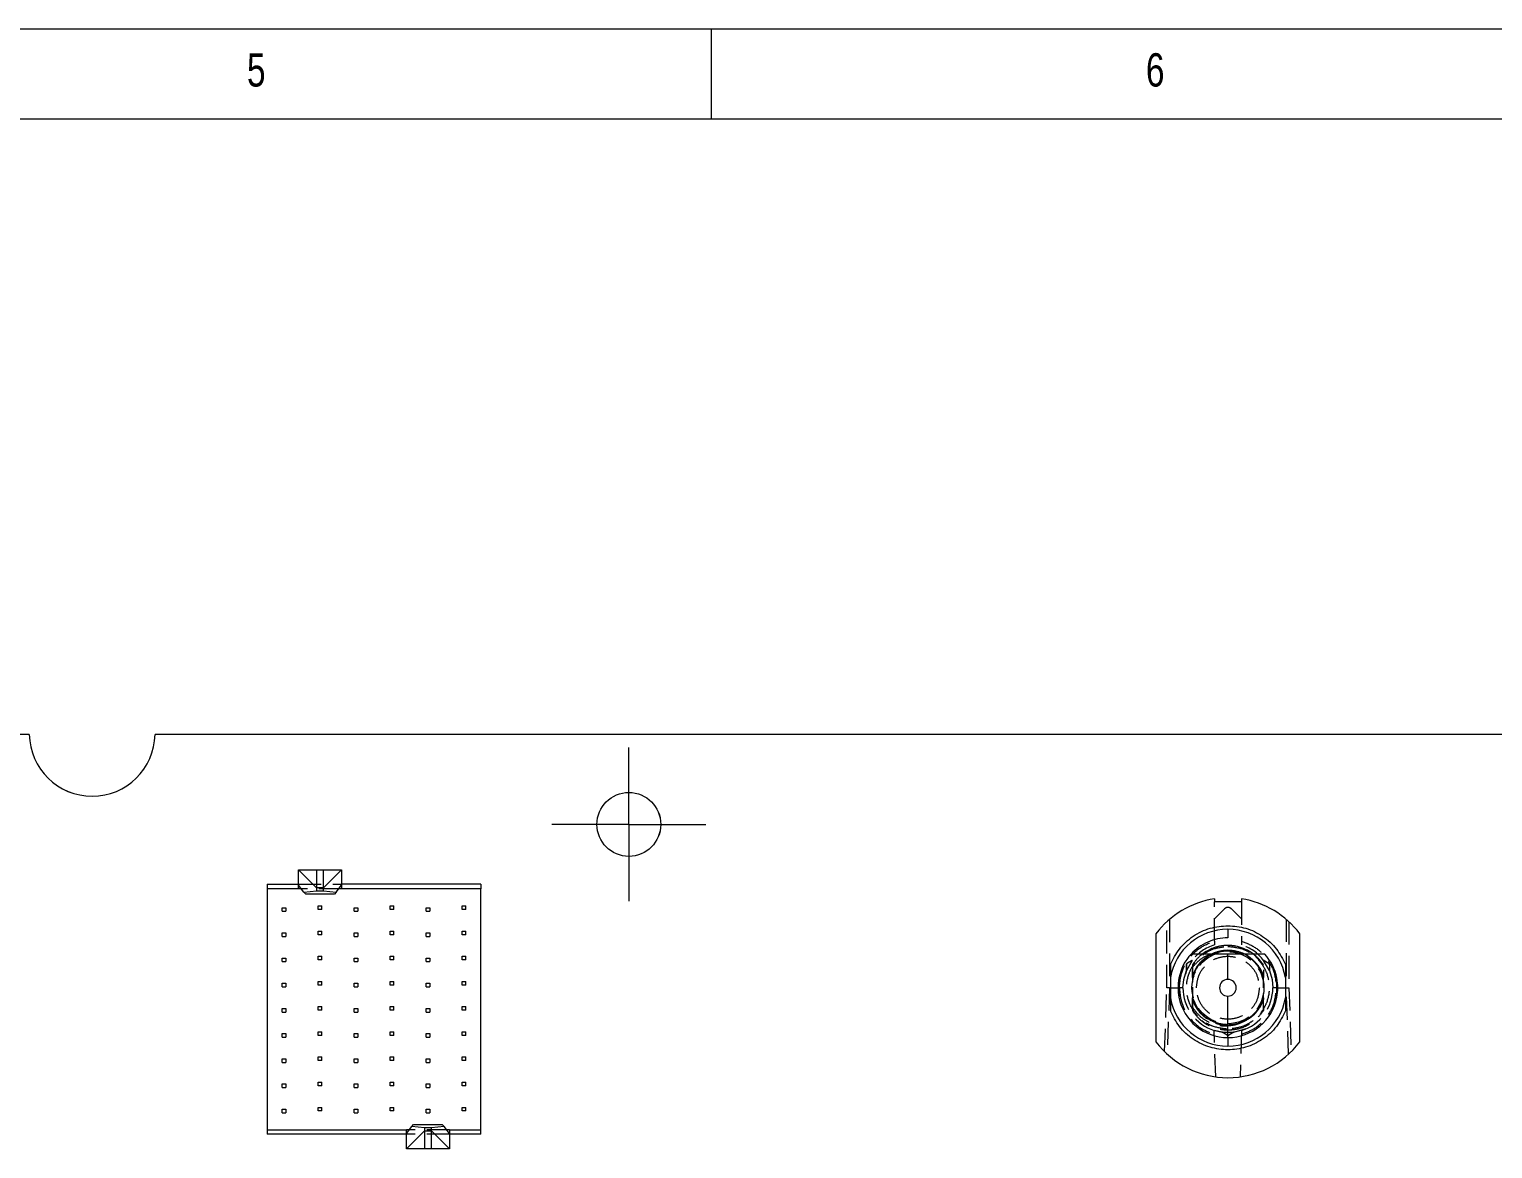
# Model space of a CAD drawing. Header units: millimetres. Extents: x -17 to 589, y 5 to 415.
# Drawn here: x 209.1 to 290.5, y 352.8 to 415 of the extents above; entities that cross this region are included whole.
import ezdxf

# ---------------------------------------------------------------- set-up
doc = ezdxf.new("R2010")
doc.units = ezdxf.units.MM
doc.linetypes.add('HIDDEN', pattern=[1.905, 1.27, -0.635])
doc.styles.add('SLDTEXTSTYLE0', font='TXT', dxfattribs={"width": 0.75})

# ---------------------------------------------------------------- blocks, each defined once
blk = doc.blocks.new('SW_CENTERMARKSYMBOL_8')
at = {"color": 0, "linetype": 'Continuous', "lineweight": 0}
for p, q in [((0, 2.5), (0, 4.275)), ((0, 0), (0, 2.5)), ((-2.5, 0), (-4.275, 0)), ((0, 0), (-2.5, 0)), ((0, 0), (0, -2.5)), ((0, 0), (2.5, 0)), ((2.5, 0), (4.275, 0)), ((0, -2.5), (0, -4.275))]:
    blk.add_line(p, q, dxfattribs=at)
blk = doc.blocks.new('d')
at = {"color": 5, "lineweight": 15}
blk.add_line((976.199, 330.332), (825.198, 330.332), dxfattribs=at)
blk.add_circle((851.549, 325.332), 1.775, dxfattribs=at)
blk.add_arc((821.699, 330.402), 3.5, 181.14599, 358.85401, dxfattribs=at)
at = {"color": 5, "lineweight": 0}
blk.add_blockref('SW_CENTERMARKSYMBOL_8', (851.549, 325.332), dxfattribs=at)

msp = doc.modelspace()

# ---------------------------------------------------------------- linework, layer by layer
at = {"color": 7, "linetype": 'Continuous', "lineweight": 0}
for p, q in [((589, 415), (5, 415)), ((247, 410), (247, 415)), ((584, 410), (10, 410))]:
    msp.add_line(p, q, dxfattribs=at)
at = {"color": 7, "linetype": 'Continuous', "lineweight": 15}
for p, q in [((209.0576, 375.7939), (96.0562, 375.7939)), ((367.0576, 375.7939), (216.0562, 375.7939)), ((224.0319, 367.4139), (224.0319, 368.2639)), ((224.0319, 368.2639), (225.0319, 367.2639)), ((224.0319, 368.2639), (225.0319, 368.2639)), ((225.0319, 368.2639), (225.4319, 368.2639)), ((225.0319, 368.2639), (225.0319, 367.2639)), ((225.4319, 367.2639), (225.4319, 368.2639)), ((225.4319, 367.2639), (226.4319, 368.2639)), ((225.4319, 368.2639), (226.4319, 368.2639)), ((226.4319, 368.2639), (226.4319, 367.4139)), ((222.2819, 367.4639), (224.0319, 367.4639)), ((222.2819, 367.4639), (222.2819, 367.2139)), ((222.2819, 367.2139), (222.2819, 353.8139)), ((224.0319, 367.2139), (222.2819, 367.2139)), ((224.3366, 367.0331), (224.0319, 367.4139)), ((224.0319, 367.2139), (224.0319, 367.4139)), ((225.0319, 367.2639), (225.0319, 367.0939)), ((225.4319, 367.2639), (225.0319, 367.2639)), ((225.4319, 367.0939), (225.4319, 367.2639)), ((226.1273, 367.0331), (226.4319, 367.4139)), ((234.1819, 367.4639), (226.4319, 367.4639)), ((226.4319, 367.4139), (226.4319, 367.2139)), ((234.1819, 367.2139), (226.4319, 367.2139)), ((234.1819, 367.4639), (234.1819, 367.2139)), ((234.1819, 353.8139), (234.1819, 367.2139)), ((224.3366, 367.0331), (225.0319, 367.0939)), ((224.4319, 366.9139), (224.3366, 367.0331)), ((226.0319, 366.9139), (224.4319, 366.9139)), ((225.0319, 367.0939), (225.4319, 367.0939)), ((225.4319, 367.0939), (226.1273, 367.0331)), ((226.1273, 367.0331), (226.0319, 366.9139)), ((274.9769, 366.6573), (274.9769, 366.4889)), ((276.4769, 366.4889), (274.9769, 366.4889)), ((276.4769, 366.6573), (276.4769, 366.4889)), ((271.7269, 364.7139), (271.7269, 358.7139)), ((275.7269, 364.9639), (275.7269, 364.4889)), ((279.7269, 358.7139), (279.7269, 364.7139)), ((275.7269, 362.1787), (275.7269, 363.5889)), ((275.7269, 358.9389), (275.7269, 361.2491)), ((275.7269, 358.9389), (275.7269, 358.4639)), ((230.3366, 353.9947), (230.4319, 354.1139)), ((230.4319, 354.1139), (232.0319, 354.1139)), ((232.0319, 354.1139), (232.1273, 353.9947)), ((222.2819, 353.8139), (230.0319, 353.8139)), ((222.2819, 353.8139), (222.2819, 353.5639)), ((230.0319, 353.5639), (222.2819, 353.5639)), ((230.0319, 353.6139), (230.3366, 353.9947)), ((230.0319, 353.6139), (230.0319, 353.8139)), ((231.0319, 353.7639), (230.0319, 352.7639)), ((230.0319, 352.7639), (230.0319, 353.6139)), ((231.0319, 353.9339), (230.3366, 353.9947)), ((231.0319, 353.9339), (231.0319, 353.7639)), ((231.4319, 353.9339), (231.0319, 353.9339)), ((231.0319, 353.7639), (231.4319, 353.7639)), ((231.0319, 353.7639), (231.0319, 352.7639)), ((232.1273, 353.9947), (231.4319, 353.9339)), ((231.4319, 353.7639), (231.4319, 353.9339)), ((232.4319, 352.7639), (231.4319, 353.7639)), ((231.4319, 352.7639), (231.4319, 353.7639)), ((232.4319, 353.6139), (232.1273, 353.9947)), ((232.4319, 353.8139), (234.1819, 353.8139)), ((232.4319, 353.8139), (232.4319, 353.6139)), ((232.4319, 353.6139), (232.4319, 352.7639)), ((234.1819, 353.5639), (232.4319, 353.5639)), ((234.1819, 353.5639), (234.1819, 353.8139)), ((231.0319, 352.7639), (230.0319, 352.7639)), ((231.4319, 352.7639), (231.0319, 352.7639)), ((232.4319, 352.7639), (231.4319, 352.7639))]:
    msp.add_line(p, q, dxfattribs=at)
at = {"color": 7, "linetype": 'HIDDEN', "lineweight": 0}
for p, q in [((224.0319, 367.4639), (226.4319, 367.4639)), ((226.4319, 367.2139), (224.0319, 367.2139)), ((274.9769, 364.3076), (274.9769, 366.4889)), ((276.4769, 366.4889), (276.4769, 364.3076)), ((223.1319, 366.1639), (223.3319, 366.1639)), ((223.1319, 365.9639), (223.1319, 366.1639)), ((223.1319, 365.9639), (223.3319, 365.9639)), ((223.3319, 366.1639), (223.3319, 365.9639)), ((225.1319, 366.0639), (225.1319, 366.2639)), ((225.1319, 366.2639), (225.3319, 366.2639)), ((225.3319, 366.0639), (225.1319, 366.0639)), ((225.3319, 366.0639), (225.3319, 366.2639)), ((227.1319, 366.1639), (227.3319, 366.1639)), ((227.1319, 365.9639), (227.1319, 366.1639)), ((227.1319, 365.9639), (227.3319, 365.9639)), ((227.3319, 366.1639), (227.3319, 365.9639)), ((229.1319, 366.0639), (229.1319, 366.2639)), ((229.1319, 366.2639), (229.3319, 366.2639)), ((229.3319, 366.0639), (229.1319, 366.0639)), ((229.3319, 366.0639), (229.3319, 366.2639)), ((231.1319, 365.9639), (231.1319, 366.1639)), ((231.1319, 366.1639), (231.3319, 366.1639)), ((231.1319, 365.9639), (231.3319, 365.9639)), ((231.3319, 366.1639), (231.3319, 365.9639)), ((233.1319, 366.0639), (233.1319, 366.2639)), ((233.1319, 366.2639), (233.3319, 366.2639)), ((233.3319, 366.0639), (233.1319, 366.0639)), ((233.3319, 366.0639), (233.3319, 366.2639)), ((272.4769, 365.5136), (272.4769, 362.3642)), ((274.9769, 365.5487), (275.5501, 366.122)), ((275.9037, 366.122), (276.4769, 365.5487)), ((278.9769, 362.3642), (278.9769, 365.5136)), ((223.1319, 364.7639), (223.3319, 364.7639)), ((223.1319, 364.5639), (223.1319, 364.7639)), ((223.3319, 364.7639), (223.3319, 364.5639)), ((225.1319, 364.8639), (225.3319, 364.8639)), ((225.1319, 364.6639), (225.1319, 364.8639)), ((225.3319, 364.6639), (225.3319, 364.8639)), ((227.1319, 364.5639), (227.1319, 364.7639)), ((227.1319, 364.7639), (227.3319, 364.7639)), ((227.3319, 364.7639), (227.3319, 364.5639)), ((229.1319, 364.6639), (229.1319, 364.8639)), ((229.1319, 364.8639), (229.3319, 364.8639)), ((229.3319, 364.6639), (229.3319, 364.8639)), ((231.1319, 364.5639), (231.1319, 364.7639)), ((231.1319, 364.7639), (231.3319, 364.7639)), ((231.3319, 364.7639), (231.3319, 364.5639)), ((233.1319, 364.6639), (233.1319, 364.8639)), ((233.1319, 364.8639), (233.3319, 364.8639)), ((233.3319, 364.6639), (233.3319, 364.8639)), ((272.3326, 361.7139), (272.3326, 365.3852)), ((279.1213, 365.3852), (279.1213, 361.7139)), ((223.1319, 364.5639), (223.3319, 364.5639)), ((225.3319, 364.6639), (225.1319, 364.6639)), ((227.1319, 364.5639), (227.3319, 364.5639)), ((229.3319, 364.6639), (229.1319, 364.6639)), ((231.1319, 364.5639), (231.3319, 364.5639)), ((233.3319, 364.6639), (233.1319, 364.6639)), ((223.1319, 363.3639), (223.3319, 363.3639)), ((223.1319, 363.1639), (223.1319, 363.3639)), ((223.1319, 363.1639), (223.3319, 363.1639)), ((223.3319, 363.3639), (223.3319, 363.1639)), ((225.1319, 363.4639), (225.3319, 363.4639)), ((225.1319, 363.2639), (225.1319, 363.4639)), ((225.3319, 363.2639), (225.1319, 363.2639)), ((225.3319, 363.2639), (225.3319, 363.4639)), ((227.1319, 363.3639), (227.3319, 363.3639)), ((227.1319, 363.1639), (227.1319, 363.3639)), ((227.1319, 363.1639), (227.3319, 363.1639)), ((227.3319, 363.3639), (227.3319, 363.1639)), ((229.1319, 363.2639), (229.1319, 363.4639)), ((229.1319, 363.4639), (229.3319, 363.4639)), ((229.3319, 363.2639), (229.1319, 363.2639)), ((229.3319, 363.2639), (229.3319, 363.4639)), ((231.1319, 363.1639), (231.1319, 363.3639)), ((231.1319, 363.3639), (231.3319, 363.3639)), ((231.1319, 363.1639), (231.3319, 363.1639)), ((231.3319, 363.3639), (231.3319, 363.1639)), ((233.1319, 363.2639), (233.1319, 363.4639)), ((233.1319, 363.4639), (233.3319, 363.4639)), ((233.3319, 363.2639), (233.1319, 363.2639)), ((233.3319, 363.2639), (233.3319, 363.4639)), ((273.7414, 363.233), (273.4186, 362.6738)), ((277.1246, 363.6031), (277.7019, 362.9874)), ((277.7019, 362.9874), (277.5131, 363.2127)), ((277.7124, 363.233), (277.9853, 363.0755)), ((278.0353, 362.6738), (277.7124, 363.233)), ((273.4186, 362.6738), (273.3605, 362.4716)), ((273.4186, 362.6738), (273.4186, 362.9889)), ((273.7519, 362.9874), (273.7519, 362.0291)), ((273.7519, 362.7148), (273.7519, 362.3648)), ((273.7519, 362.3648), (273.7519, 362.7148)), ((273.9138, 362.6796), (273.7519, 362.3648)), ((273.7519, 362.2799), (273.9015, 362.5972)), ((273.8995, 362.5928), (273.7519, 362.2799)), ((277.4079, 362.9365), (277.7019, 362.3648)), ((277.408, 362.9365), (277.7019, 362.3648)), ((277.5421, 362.6189), (277.7019, 362.2799)), ((277.7019, 362.2799), (277.5421, 362.6189)), ((277.7019, 362.3648), (277.578, 362.6059)), ((277.7019, 362.7148), (277.7019, 362.3648)), ((277.7019, 362.0291), (277.7019, 362.2799)), ((223.1319, 361.9639), (223.3319, 361.9639)), ((223.1319, 361.7639), (223.1319, 361.9639)), ((223.1319, 361.7639), (223.3319, 361.7639)), ((223.3319, 361.9639), (223.3319, 361.7639)), ((225.1319, 361.8639), (225.1319, 362.0639)), ((225.1319, 362.0639), (225.3319, 362.0639)), ((225.3319, 361.8639), (225.1319, 361.8639)), ((225.3319, 361.8639), (225.3319, 362.0639)), ((227.1319, 361.9639), (227.3319, 361.9639)), ((227.1319, 361.7639), (227.1319, 361.9639)), ((227.1319, 361.7639), (227.3319, 361.7639)), ((227.3319, 361.9639), (227.3319, 361.7639)), ((229.1319, 361.8639), (229.1319, 362.0639)), ((229.1319, 362.0639), (229.3319, 362.0639)), ((229.3319, 361.8639), (229.1319, 361.8639)), ((229.3319, 361.8639), (229.3319, 362.0639)), ((231.1319, 361.7639), (231.1319, 361.9639)), ((231.1319, 361.9639), (231.3319, 361.9639)), ((231.1319, 361.7639), (231.3319, 361.7639)), ((231.3319, 361.9639), (231.3319, 361.7639)), ((233.1319, 362.0639), (233.3319, 362.0639)), ((233.1319, 361.8639), (233.1319, 362.0639)), ((233.3319, 361.8639), (233.1319, 361.8639)), ((233.3319, 361.8639), (233.3319, 362.0639)), ((272.2084, 358.1614), (272.3325, 361.7139)), ((272.4769, 361.7139), (272.3326, 361.7139)), ((272.4769, 361.7139), (272.3482, 358.0282)), ((272.4769, 361.7139), (273.0269, 361.7139)), ((273.2269, 361.7139), (273.0269, 361.7139)), ((273.7519, 361.7474), (273.7519, 361.3987)), ((277.7019, 361.7955), (277.7019, 362.0291)), ((277.7019, 361.7139), (277.7019, 361.982)), ((278.4269, 361.7139), (278.2269, 361.7139)), ((278.4269, 361.7139), (278.9769, 361.7139)), ((279.1056, 358.0282), (278.9769, 361.7139)), ((278.9769, 361.7139), (279.1213, 361.7139)), ((279.1214, 361.7139), (279.2454, 358.1614)), ((225.1319, 360.4639), (225.1319, 360.6639)), ((225.1319, 360.6639), (225.3319, 360.6639)), ((225.3319, 360.4639), (225.3319, 360.6639)), ((229.1319, 360.4639), (229.1319, 360.6639)), ((229.1319, 360.6639), (229.3319, 360.6639)), ((229.3319, 360.4639), (229.3319, 360.6639)), ((233.1319, 360.4639), (233.1319, 360.6639)), ((233.1319, 360.6639), (233.3319, 360.6639)), ((233.3319, 360.4639), (233.3319, 360.6639)), ((273.7519, 361.3987), (273.7519, 360.6413)), ((273.7519, 361.063), (273.7519, 360.4404)), ((273.7519, 360.6413), (273.7519, 361.063)), ((273.7519, 361.063), (273.9594, 360.6595)), ((274.0144, 360.5914), (273.752, 361.1479)), ((273.752, 361.1479), (274.0144, 360.5914)), ((274.0144, 360.5914), (273.752, 361.1479)), ((273.752, 361.1479), (274.0144, 360.5914)), ((277.7019, 361.1479), (277.3407, 360.4424)), ((277.7019, 361.063), (277.4376, 360.549)), ((277.4376, 360.549), (277.7019, 361.063)), ((277.7019, 361.063), (277.4376, 360.549)), ((277.7019, 361.1479), (277.451, 360.6158)), ((277.451, 360.6158), (277.7019, 361.1479)), ((277.7019, 361.1479), (277.451, 360.6158)), ((277.451, 360.6158), (277.7019, 361.1479)), ((277.4721, 360.616), (277.7019, 361.063)), ((277.7019, 361.1479), (277.4804, 360.678)), ((277.4804, 360.6781), (277.7019, 361.1479)), ((277.7019, 361.1479), (277.7019, 361.3987)), ((277.7019, 360.4404), (277.7019, 361.063)), ((277.7019, 360.713), (277.7019, 360.4404)), ((278.4519, 361.1895), (278.4519, 361.1895)), ((223.1319, 360.5639), (223.3319, 360.5639)), ((223.1319, 360.3639), (223.1319, 360.5639)), ((223.1319, 360.3639), (223.3319, 360.3639)), ((223.3319, 360.5639), (223.3319, 360.3639)), ((225.3319, 360.4639), (225.1319, 360.4639)), ((227.1319, 360.5639), (227.3319, 360.5639)), ((227.1319, 360.3639), (227.1319, 360.5639)), ((227.1319, 360.3639), (227.3319, 360.3639)), ((227.3319, 360.5639), (227.3319, 360.3639)), ((229.3319, 360.4639), (229.1319, 360.4639)), ((231.1319, 360.3639), (231.1319, 360.5639)), ((231.1319, 360.5639), (231.3319, 360.5639)), ((231.1319, 360.3639), (231.3319, 360.3639)), ((231.3319, 360.5639), (231.3319, 360.3639)), ((233.3319, 360.4639), (233.1319, 360.4639)), ((273.7519, 360.4404), (273.9811, 360.1669)), ((274.2703, 359.8894), (274.5519, 359.6787)), ((277.5365, 360.2429), (277.7019, 360.4404)), ((277.5852, 360.301), (277.7019, 360.4404)), ((223.1319, 359.1639), (223.3319, 359.1639)), ((223.1319, 358.9639), (223.1319, 359.1639)), ((223.3319, 359.1639), (223.3319, 358.9639)), ((225.1319, 359.0639), (225.1319, 359.2639)), ((225.1319, 359.2639), (225.3319, 359.2639)), ((225.3319, 359.0639), (225.1319, 359.0639)), ((225.3319, 359.0639), (225.3319, 359.2639)), ((227.1319, 359.1639), (227.3319, 359.1639)), ((227.1319, 358.9639), (227.1319, 359.1639)), ((227.3319, 359.1639), (227.3319, 358.9639)), ((229.1319, 359.0639), (229.1319, 359.2639)), ((229.1319, 359.2639), (229.3319, 359.2639)), ((229.3319, 359.0639), (229.1319, 359.0639)), ((229.3319, 359.0639), (229.3319, 359.2639)), ((231.1319, 359.1639), (231.3319, 359.1639)), ((231.1319, 358.9639), (231.1319, 359.1639)), ((231.3319, 359.1639), (231.3319, 358.9639)), ((233.1319, 359.0639), (233.1319, 359.2639)), ((233.1319, 359.2639), (233.3319, 359.2639)), ((233.3319, 359.0639), (233.1319, 359.0639)), ((233.3319, 359.0639), (233.3319, 359.2639)), ((274.9261, 359.3539), (275.4041, 359.2348)), ((275.0519, 356.7597), (274.962, 359.3338)), ((275.4041, 359.2348), (274.962, 359.3338)), ((275.6769, 359.0773), (275.4041, 359.2348)), ((275.4041, 359.2348), (276.0498, 359.2348)), ((275.462, 359.3971), (275.7269, 359.3639)), ((275.7269, 359.3639), (276.0506, 359.4045)), ((275.7269, 359.3639), (276.0372, 359.4028)), ((276.0498, 359.2348), (275.7769, 359.0773)), ((276.0498, 359.2348), (276.7379, 359.455)), ((276.4918, 359.3338), (276.0498, 359.2348)), ((276.4918, 359.3338), (276.4019, 356.7597)), ((223.1319, 358.9639), (223.3319, 358.9639)), ((227.1319, 358.9639), (227.3319, 358.9639)), ((231.1319, 358.9639), (231.3319, 358.9639)), ((223.1319, 357.7639), (223.3319, 357.7639)), ((223.1319, 357.5639), (223.1319, 357.7639)), ((223.1319, 357.5639), (223.3319, 357.5639)), ((223.3319, 357.7639), (223.3319, 357.5639)), ((225.1319, 357.8639), (225.3319, 357.8639)), ((225.1319, 357.6639), (225.1319, 357.8639)), ((225.3319, 357.6639), (225.1319, 357.6639)), ((225.3319, 357.6639), (225.3319, 357.8639)), ((227.1319, 357.7639), (227.3319, 357.7639)), ((227.1319, 357.5639), (227.1319, 357.7639)), ((227.1319, 357.5639), (227.3319, 357.5639)), ((227.3319, 357.7639), (227.3319, 357.5639)), ((229.1319, 357.6639), (229.1319, 357.8639)), ((229.1319, 357.8639), (229.3319, 357.8639)), ((229.3319, 357.6639), (229.1319, 357.6639)), ((229.3319, 357.6639), (229.3319, 357.8639)), ((231.1319, 357.7639), (231.3319, 357.7639)), ((231.1319, 357.5639), (231.1319, 357.7639)), ((231.1319, 357.5639), (231.3319, 357.5639)), ((231.3319, 357.7639), (231.3319, 357.5639)), ((233.1319, 357.6639), (233.1319, 357.8639)), ((233.1319, 357.8639), (233.3319, 357.8639)), ((233.3319, 357.6639), (233.1319, 357.6639)), ((233.3319, 357.6639), (233.3319, 357.8639)), ((223.1319, 356.3639), (223.3319, 356.3639)), ((223.1319, 356.1639), (223.1319, 356.3639)), ((223.1319, 356.1639), (223.3319, 356.1639)), ((223.3319, 356.3639), (223.3319, 356.1639)), ((225.1319, 356.4639), (225.3319, 356.4639)), ((225.1319, 356.2639), (225.1319, 356.4639)), ((225.3319, 356.2639), (225.1319, 356.2639)), ((225.3319, 356.2639), (225.3319, 356.4639)), ((227.1319, 356.3639), (227.3319, 356.3639)), ((227.1319, 356.1639), (227.1319, 356.3639)), ((227.1319, 356.1639), (227.3319, 356.1639)), ((227.3319, 356.3639), (227.3319, 356.1639)), ((229.1319, 356.4639), (229.3319, 356.4639)), ((229.1319, 356.2639), (229.1319, 356.4639)), ((229.3319, 356.2639), (229.1319, 356.2639)), ((229.3319, 356.2639), (229.3319, 356.4639)), ((231.1319, 356.3639), (231.3319, 356.3639)), ((231.1319, 356.1639), (231.1319, 356.3639)), ((231.1319, 356.1639), (231.3319, 356.1639)), ((231.3319, 356.3639), (231.3319, 356.1639)), ((233.1319, 356.2639), (233.1319, 356.4639)), ((233.1319, 356.4639), (233.3319, 356.4639)), ((233.3319, 356.2639), (233.1319, 356.2639)), ((233.3319, 356.2639), (233.3319, 356.4639)), ((223.1319, 354.9639), (223.3319, 354.9639)), ((223.1319, 354.7639), (223.1319, 354.9639)), ((223.3319, 354.9639), (223.3319, 354.7639)), ((225.1319, 354.8639), (225.1319, 355.0639)), ((225.1319, 355.0639), (225.3319, 355.0639)), ((225.3319, 354.8639), (225.3319, 355.0639)), ((227.1319, 354.9639), (227.3319, 354.9639)), ((227.1319, 354.7639), (227.1319, 354.9639)), ((227.3319, 354.9639), (227.3319, 354.7639)), ((229.1319, 354.8639), (229.1319, 355.0639)), ((229.1319, 355.0639), (229.3319, 355.0639)), ((229.3319, 354.8639), (229.3319, 355.0639)), ((231.1319, 354.7639), (231.1319, 354.9639)), ((231.1319, 354.9639), (231.3319, 354.9639)), ((231.3319, 354.9639), (231.3319, 354.7639)), ((233.1319, 354.8639), (233.1319, 355.0639)), ((233.1319, 355.0639), (233.3319, 355.0639)), ((233.3319, 354.8639), (233.3319, 355.0639)), ((223.1319, 354.7639), (223.3319, 354.7639)), ((225.3319, 354.8639), (225.1319, 354.8639)), ((227.1319, 354.7639), (227.3319, 354.7639)), ((229.3319, 354.8639), (229.1319, 354.8639)), ((231.1319, 354.7639), (231.3319, 354.7639)), ((233.3319, 354.8639), (233.1319, 354.8639)), ((232.4319, 353.8139), (230.0319, 353.8139)), ((232.4319, 353.5639), (230.0319, 353.5639))]:
    msp.add_line(p, q, dxfattribs=at)
at = {"color": 7, "linetype": 'HIDDEN', "lineweight": 0, "flags": 128}
for points in [[(274.9508, 363.6431), (274.9794, 363.6469), (274.9884, 363.647), (274.9897, 363.6468), (274.9905, 363.6464), (274.9907, 363.6462), (274.9907, 363.6462), (274.9907, 363.6461), (274.9908, 363.6461), (274.9908, 363.6461), (274.9908, 363.6461), (274.9908, 363.6461), (274.9908, 363.6462), (274.9907, 363.6464), (274.9907, 363.6465), (274.9907, 363.6465), (274.9907, 363.6465), (274.9907, 363.6465), (274.9907, 363.6465), (274.9907, 363.6464), (274.9908, 363.6462), (274.9908, 363.646), (274.9909, 363.6459), (274.9909, 363.6459), (274.9909, 363.6458), (274.9909, 363.6458), (274.9909, 363.6458), (274.9909, 363.6458), (274.9909, 363.6455), (274.9908, 363.6451), (274.9905, 363.6444), (274.9875, 363.6418), (274.858, 363.5776), (274.695, 363.4904)], [(273.2269, 361.7139), (273.2707, 362.1795), (273.4186, 362.6738)], [(273.7519, 362.9874), (273.7519, 362.9874)], [(273.7519, 362.9874), (273.7519, 362.9874)], [(273.7519, 362.9874), (273.7519, 362.9874)], [(273.7519, 362.9874), (273.7519, 362.9874)], [(273.7519, 362.9874), (273.7519, 362.9874)], [(273.7519, 362.9874), (273.7519, 362.9874)], [(273.7519, 362.9874), (273.7519, 362.9874)], [(273.7519, 362.9874), (273.7519, 362.9874)], [(277.7019, 362.9874), (277.7019, 362.9874)], [(277.7019, 362.2799), (277.7019, 362.2799)], [(277.7019, 362.2799), (277.7019, 362.2799)], [(277.7019, 362.2799), (277.7019, 362.2799)], [(277.7019, 362.2799), (277.7019, 362.2799)], [(277.7019, 362.2799), (277.7019, 362.2799)], [(278.0353, 362.6738), (278.1832, 362.1795), (278.2269, 361.7054)], [(273.7519, 362.0291), (273.7519, 362.0291)], [(273.7519, 361.3987), (273.7519, 361.3987)], [(273.9477, 360.6867), (273.9477, 360.6867)], [(277.7019, 361.1479), (277.7019, 361.1479)], [(277.7019, 361.1479), (277.7019, 361.1479)], [(277.7019, 361.1479), (277.7019, 361.1479)], [(277.7019, 361.1479), (277.7019, 361.1479)], [(277.7019, 361.1479), (277.7019, 361.1479)], [(277.7019, 361.1479), (277.7019, 361.1479)], [(277.7019, 361.1479), (277.7019, 361.1479)], [(277.7019, 361.1479), (277.7019, 361.1479)], [(273.7519, 360.4404), (273.7519, 360.4404)], [(273.7519, 360.4404), (273.7519, 360.4404)], [(273.7519, 360.4404), (273.7519, 360.4404)], [(273.7519, 360.4404), (273.7519, 360.4404)], [(273.7519, 360.4404), (273.7519, 360.4404)], [(273.7519, 360.4404), (273.7519, 360.4404)], [(273.7519, 360.4404), (273.7519, 360.4404)], [(274.6997, 359.9347), (274.6997, 359.9347)], [(277.7019, 360.4404), (277.7019, 360.4404)]]:
    msp.add_lwpolyline(points, dxfattribs=at)
at = {"color": 7, "linetype": 'Continuous', "lineweight": 15}
msp.add_circle((242.4069, 370.7939), 1.775, dxfattribs=at)
at = {"color": 7, "linetype": 'HIDDEN', "lineweight": 0}
msp.add_circle((275.7269, 361.7139), 2, dxfattribs=at)
at = {"color": 7, "linetype": 'Continuous', "lineweight": 15}
for centre, radius, start, end in [((212.5569, 375.8639), 3.5, 181.145992, 358.854008), ((275.7269, 361.7139), 5, 98.626927, 143.130102), ((275.7269, 361.7139), 5, 36.869898, 81.373073), ((275.7269, 361.7139), 3.25, 90, 169.936726), ((275.7269, 361.7139), 3.25, 10.063274, 90), ((275.7269, 361.7139), 2.775, 137.49336, 169.107053), ((275.7269, 361.7139), 2.775, 10.893239, 42.506629), ((275.7269, 361.7139), 2.775, 169.106678, 190.893764), ((275.7269, 361.7139), 2.775, 349.10676, 10.892947), ((275.7269, 361.7139), 0.4648, 90, 270), ((275.7269, 361.7139), 0.4648, 270, 90), ((275.7269, 361.7139), 3.25, 190.063274, 270), ((275.7269, 361.7139), 2.775, 190.892947, 270), ((275.7269, 361.7139), 2.775, 270, 349.107053), ((275.7269, 361.7139), 3.25, 270, 349.936726), ((275.7269, 361.7139), 5, 216.869898, 323.130102)]:
    msp.add_arc(centre, radius, start, end, dxfattribs=at)
at = {"color": 7, "linetype": 'HIDDEN', "lineweight": 0}
for radius, start, end in [(2.5, 107.457603, 142.57976), (2.35, 53.505811, 147.185082), (2.5, 37.42024, 72.542397), (2.5, 180, 252.184311), (2.5, 287.815689, 0)]:
    msp.add_arc((275.7269, 361.7139), radius, start, end, dxfattribs=at)
for points in [[(275.5501, 366.122), (275.576, 366.1425), (275.6276, 366.1835), (275.7269, 366.201), (275.8262, 366.1835), (275.8779, 366.1425), (275.9037, 366.122)], [(277.7019, 362.9874), (277.5841, 363.144), (277.3485, 363.4572), (276.8618, 363.7979), (276.3136, 364.0151), (275.7269, 364.0883), (275.1402, 364.0151), (274.592, 363.7979), (274.1054, 363.4572), (273.8697, 363.144), (273.7519, 362.9874)], [(273.9769, 361.7139), (274.0032, 361.9429), (274.0558, 362.401), (274.4605, 362.9835), (275.039, 363.3728), (275.7269, 363.5095), (276.4149, 363.3728), (276.9933, 362.9835), (277.398, 362.401), (277.4506, 361.9429), (277.4769, 361.7139)], [(277.7019, 362.2799), (277.6537, 362.4191), (277.5573, 362.6975), (277.3783, 362.9316), (277.2888, 363.0486)], [(277.4769, 361.7139), (277.4506, 361.4849), (277.398, 361.0268), (276.9933, 360.4442), (276.4149, 360.055), (275.7269, 359.9183), (275.039, 360.055), (274.4605, 360.4442), (274.0558, 361.0268), (274.0032, 361.4849), (273.9769, 361.7139)], [(273.7519, 360.4404), (273.8697, 360.2836), (274.1054, 359.9702), (274.592, 359.6317), (275.1402, 359.4061), (275.5314, 359.378), (275.7269, 359.3639)], [(273.7519, 360.4404), (273.8697, 360.2836), (274.1054, 359.9702), (274.592, 359.6317), (275.1402, 359.4061), (275.5314, 359.378), (275.7269, 359.3639)], [(275.7269, 359.3639), (275.9225, 359.378), (276.3136, 359.4061), (276.8618, 359.6317), (277.3485, 359.9702), (277.5841, 360.2836), (277.7019, 360.4404)], [(275.7269, 359.3639), (275.9225, 359.378), (276.3136, 359.4061), (276.8618, 359.6317), (277.3485, 359.9702), (277.5841, 360.2836), (277.7019, 360.4404)], [(275.7769, 359.0773), (275.769, 359.0735), (275.7532, 359.0659), (275.7269, 359.0629), (275.7006, 359.0659), (275.6848, 359.0735), (275.6769, 359.0773)]]:
    msp.add_open_spline(points, degree=3, dxfattribs=at)
at = {"color": 7, "linetype": 'Continuous', "lineweight": 15}
for points, knots in [([(272.5269, 363.0033), (272.6781, 363.303), (272.9874, 363.9162), (273.7724, 364.6142), (274.714, 365.0797), (275.3984, 365.1363), (275.733, 365.1639)], [0, 0, 0, 0, 0.2443904, 0.5, 0.7556096, 1, 1, 1, 1]), ([(275.733, 365.1639), (276.0665, 365.1353), (276.7487, 365.0767), (277.6864, 364.6105), (278.468, 363.9136), (278.7762, 363.3022), (278.9269, 363.0033)], [0, 0, 0, 0, 0.2444238, 0.5, 0.7555762, 1, 1, 1, 1]), ([(275.7269, 364.4889), (275.5352, 364.4775), (275.1516, 364.4546), (274.6025, 364.2698), (274.0952, 363.9899), (273.8192, 363.7226), (273.6812, 363.5889)], [0, 0, 0, 0, 0.2500002, 0.5000003, 0.7500002, 1, 1, 1, 1]), ([(275.7269, 363.5889), (275.532, 363.5889), (275.0276, 363.5889), (274.3458, 363.5889), (273.8968, 363.5889), (273.6812, 363.5889)], [0, 0, 0, 0, 0.2465257, 0.6381396, 1, 1, 1, 1]), ([(277.7727, 363.5889), (277.3351, 363.5889), (276.7321, 363.5889), (275.9433, 363.5889), (275.7269, 363.5889)], [0, 0, 0, 0, 0.7257574, 1, 1, 1, 1]), ([(272.5269, 363.0033), (272.5269, 362.8688), (272.5269, 362.695), (272.5269, 362.5007), (272.5269, 362.4201), (272.5269, 362.3661), (272.5269, 362.3265), (272.5269, 362.3003), (272.5269, 362.2863), (272.5269, 362.2822), (272.5269, 362.2819), (272.5269, 362.2818)], [0, 0, 0, 0, 0.5219302, 0.6747067, 0.7796367, 0.8517307, 0.9016652, 0.9545658, 0.9758811, 0.9930943, 1, 1, 1, 1]), ([(272.5269, 362.2818), (272.5269, 362.1058), (272.5269, 361.7534), (272.5269, 361.3603), (272.5269, 361.1679), (272.5269, 361.146)], [0, 0, 0, 0, 0.46910025, 0.93961319, 1, 1, 1, 1]), ([(273.0019, 362.2383), (273.0019, 361.9482), (273.0019, 361.5951), (273.0019, 361.2509), (273.0019, 361.1895)], [0, 0, 0, 0, 0.821497, 1, 1, 1, 1]), ([(278.4519, 361.1895), (278.4519, 361.4796), (278.4519, 361.8327), (278.4519, 362.1769), (278.4519, 362.2383)], [0, 0, 0, 0, 0.8214863, 1, 1, 1, 1]), ([(278.9269, 363.0033), (278.9269, 362.8688), (278.9269, 362.695), (278.9269, 362.5007), (278.9269, 362.4201), (278.9269, 362.3661), (278.9269, 362.3265), (278.9269, 362.3003), (278.9269, 362.2863), (278.9269, 362.2822), (278.9269, 362.2819), (278.9269, 362.2818)], [0, 0, 0, 0, 0.5219302, 0.6747067, 0.7796367, 0.8517307, 0.9016652, 0.9545658, 0.9758811, 0.9930943, 1, 1, 1, 1]), ([(278.9269, 362.2818), (278.9269, 362.1058), (278.9269, 361.7534), (278.9269, 361.3603), (278.9269, 361.1679), (278.9269, 361.146)], [0, 0, 0, 0, 0.4691002, 0.9396132, 1, 1, 1, 1]), ([(272.5269, 361.146), (272.5269, 361.1455), (272.5269, 361.1443), (272.5269, 361.1326), (272.5269, 361.0891), (272.5269, 360.8926), (272.5269, 360.6587), (272.5269, 360.4625), (272.5269, 360.4245)], [0, 0, 0, 0, 0.0169294, 0.0393005, 0.081695, 0.2361978, 0.8521567, 1, 1, 1, 1]), ([(278.9269, 361.146), (278.9269, 361.1455), (278.9269, 361.1443), (278.9269, 361.1326), (278.9269, 361.0891), (278.9269, 360.8926), (278.9269, 360.6587), (278.9269, 360.4625), (278.9269, 360.4245)], [0, 0, 0, 0, 0.01692941, 0.03930051, 0.08169503, 0.23619785, 0.85215674, 1, 1, 1, 1]), ([(278.9269, 360.4245), (278.776, 360.1255), (278.4672, 359.5138), (277.6839, 358.8117), (276.7443, 358.3633), (275.7269, 358.2153), (274.7096, 358.3633), (273.7699, 358.8117), (272.9866, 359.5138), (272.6779, 360.1255), (272.5269, 360.4245)], [0, 0, 0, 0, 0.1222036, 0.25, 0.3777964, 0.5, 0.6222036, 0.75, 0.8777964, 1, 1, 1, 1])]:
    msp.add_open_spline(points, degree=3, knots=knots, dxfattribs=at)
at = {"color": 7, "linetype": 'HIDDEN', "lineweight": 0}
for points, knots in [([(273.0269, 361.7139), (273.0527, 361.9965), (273.1057, 362.577), (273.5334, 363.363), (274.1697, 363.9922), (274.7126, 364.2044), (274.9769, 364.3076)], [0, 0, 0, 0, 0.2433924, 0.5, 0.7566076, 1, 1, 1, 1]), ([(275.7269, 359.4139), (275.4377, 359.4448), (274.9912, 359.4925), (274.4551, 359.7788), (274.0897, 360.076), (273.7904, 360.442), (273.5131, 360.978), (273.3711, 361.7139), (273.5131, 362.4496), (273.7903, 362.9857), (274.0894, 363.3516), (274.4549, 363.6489), (274.9911, 363.9353), (275.4377, 363.983), (275.7269, 364.0139)], [0, 0, 0, 0, 0.1197215, 0.1848235, 0.25, 0.315102, 0.3802785, 0.5, 0.6197215, 0.6848235, 0.75, 0.815102, 0.8802785, 1, 1, 1, 1]), ([(274.9769, 364.3076), (274.9769, 364.2798), (274.9769, 364.2246), (274.9769, 364.1564), (274.9769, 364.1074), (274.9769, 364.1016), (274.9769, 364.0987)], [0, 0, 0, 0, 0.2586201, 0.5136175, 0.7560903, 1, 1, 1, 1]), ([(275.7269, 364.0139), (276.0161, 363.983), (276.4626, 363.9353), (276.9988, 363.649), (277.3642, 363.3518), (277.6634, 362.9858), (277.9407, 362.4498), (278.0827, 361.7139), (277.9407, 360.9782), (277.6635, 360.4421), (277.3645, 360.0762), (276.9989, 359.7789), (276.4628, 359.4925), (276.0161, 359.4448), (275.7269, 359.4139)], [0, 0, 0, 0, 0.1197215, 0.1848235, 0.25, 0.315102, 0.3802785, 0.5, 0.6197215, 0.6848235, 0.75, 0.815102, 0.8802785, 1, 1, 1, 1]), ([(276.4769, 364.3076), (276.7412, 364.2044), (277.2842, 363.9922), (277.9204, 363.363), (278.3482, 362.577), (278.4011, 361.9965), (278.4269, 361.7139)], [0, 0, 0, 0, 0.24339238, 0.5, 0.75660762, 1, 1, 1, 1]), ([(276.4769, 364.3076), (276.4769, 364.2799), (276.4769, 364.2248), (276.4769, 364.1566), (276.4769, 364.1074), (276.4769, 364.1016), (276.4769, 364.0987)], [0, 0, 0, 0, 0.2581054, 0.5125954, 0.7555938, 1, 1, 1, 1]), ([(273.4186, 362.9889), (273.4192, 362.9976), (273.4205, 363.015), (273.4311, 363.0394), (273.4469, 363.0608), (273.4613, 363.0706), (273.4686, 363.0755)], [0, 0, 0, 0, 0.2508005, 0.5000001, 0.7491996, 1, 1, 1, 1]), ([(273.4686, 363.0755), (273.4621, 363.0714), (273.4532, 363.0658), (273.441, 363.0524), (273.4357, 363.045), (273.4322, 363.0394), (273.429, 363.0336), (273.4251, 363.0251), (273.4193, 363.0073), (273.4189, 362.9967), (273.4186, 362.9889)], [0, 0, 0, 0, 0.3001484, 0.4066758, 0.452606, 0.4958734, 0.5400992, 0.5867242, 0.6945387, 1, 1, 1, 1]), ([(273.7414, 363.233), (273.7404, 363.2325), (273.7383, 363.2312), (273.7169, 363.2189), (273.6647, 363.1887), (273.5776, 363.1385), (273.5068, 363.0976), (273.4686, 363.0755)], [0, 0, 0, 0, 0.074114, 0.1549226, 0.3599105, 0.65372, 1, 1, 1, 1]), ([(276.9651, 363.3795), (276.9586, 363.386), (276.7998, 363.5458), (276.3682, 363.714), (275.7297, 363.8305), (275.0745, 363.7243), (274.4906, 363.426), (274.012, 362.9645), (273.8386, 362.5647), (273.7519, 362.3648)], [0, 0, 0, 0, 0.0069753, 0.1724794, 0.3379835, 0.5034876, 0.6689918, 0.8344959, 1, 1, 1, 1]), ([(273.7519, 362.3648), (273.8386, 362.5647), (274.012, 362.9646), (274.4905, 363.4259), (275.0749, 363.7248), (275.7283, 363.8288), (276.3735, 363.7204), (276.8864, 363.487), (277.1105, 363.2424), (277.1878, 363.158)], [0, 0, 0, 0, 0.1532182, 0.3064365, 0.4596547, 0.6128729, 0.7660911, 0.9193093, 1, 1, 1, 1]), ([(277.2569, 363.0893), (277.1582, 363.1986), (276.9138, 363.4694), (276.3744, 363.7216), (275.728, 363.8285), (275.075, 363.7249), (274.4905, 363.4259), (274.0121, 362.9646), (273.8386, 362.5647), (273.7519, 362.3648)], [0, 0, 0, 0, 0.1013776, 0.2511479, 0.4009184, 0.550689, 0.7004591, 0.8502298, 1, 1, 1, 1]), ([(273.7519, 362.3648), (273.8387, 362.5647), (274.0121, 362.9646), (274.4905, 363.4258), (275.075, 363.7248), (275.728, 363.8284), (276.3745, 363.7217), (276.9178, 363.4668), (277.1651, 363.1923), (277.2668, 363.0794)], [0, 0, 0, 0, 0.1492875, 0.2985749, 0.4478623, 0.5971496, 0.746437, 0.8957243, 1, 1, 1, 1]), ([(273.7519, 362.3648), (273.8387, 362.5647), (274.0121, 362.9646), (274.4905, 363.4258), (275.075, 363.7248), (275.728, 363.8285), (276.3744, 363.7216), (276.9146, 363.4688), (277.1596, 363.1972), (277.2589, 363.0872)], [0, 0, 0, 0, 0.1496693, 0.2993386, 0.4490079, 0.5986771, 0.7483464, 0.8980157, 1, 1, 1, 1]), ([(277.7019, 362.3648), (277.6152, 362.5647), (277.4418, 362.9646), (276.9634, 363.4258), (276.3786, 363.7251), (275.7269, 363.8275), (275.0753, 363.7251), (274.4904, 363.4258), (274.0121, 362.9646), (273.8387, 362.5647), (273.7519, 362.3648)], [0, 0, 0, 0, 0.1249999, 0.2499999, 0.3749998, 0.4999998, 0.6249998, 0.7499998, 0.8749999, 1, 1, 1, 1]), ([(273.7519, 362.2799), (273.8328, 362.4867), (273.9947, 362.9004), (274.4712, 363.3826), (275.0629, 363.6965), (275.7269, 363.8043), (276.3909, 363.6966), (276.9827, 363.3826), (277.4592, 362.9004), (277.621, 362.4867), (277.7019, 362.2799)], [0, 0, 0, 0, 0.12499992, 0.24999994, 0.37500003, 0.50000005, 0.62499996, 0.75000004, 0.87500012, 1, 1, 1, 1]), ([(277.7019, 362.2799), (277.621, 362.4867), (277.4592, 362.9004), (276.9827, 363.3826), (276.3909, 363.6966), (275.7269, 363.8043), (275.0629, 363.6965), (274.4712, 363.3826), (273.9947, 362.9004), (273.8328, 362.4867), (273.7519, 362.2799)], [0, 0, 0, 0, 0.1249999, 0.25, 0.375, 0.4999999, 0.625, 0.7500001, 0.8750001, 1, 1, 1, 1]), ([(273.7519, 362.8529), (273.9046, 363.0197), (274.2102, 363.3535), (274.6625, 363.5676), (274.9152, 363.6338), (274.9508, 363.6431)], [0, 0, 0, 0, 0.461832, 0.924144, 1, 1, 1, 1]), ([(273.752, 362.2799), (273.8329, 362.4867), (273.9947, 362.9004), (274.4712, 363.3826), (275.0629, 363.6965), (275.7269, 363.8043), (276.3909, 363.6965), (276.9827, 363.3826), (277.4591, 362.9004), (277.621, 362.4867), (277.7019, 362.2799)], [0, 0, 0, 0, 0.125, 0.2499999, 0.3749997, 0.4999996, 0.6249996, 0.7499996, 0.8749997, 1, 1, 1, 1]), ([(277.7019, 362.2799), (277.621, 362.4867), (277.4591, 362.9004), (276.9827, 363.3826), (276.3909, 363.6965), (275.7269, 363.8043), (275.0629, 363.6965), (274.4712, 363.3826), (273.9947, 362.9004), (273.8329, 362.4867), (273.752, 362.2799)], [0, 0, 0, 0, 0.12500026, 0.25000038, 0.37500041, 0.50000035, 0.62500025, 0.75000014, 0.87500005, 1, 1, 1, 1]), ([(273.752, 362.2799), (273.8329, 362.4867), (273.9947, 362.9004), (274.4712, 363.3826), (275.0629, 363.6965), (275.7269, 363.8043), (276.3909, 363.6965), (276.9827, 363.3826), (277.4591, 362.9004), (277.621, 362.4867), (277.7019, 362.2799)], [0, 0, 0, 0, 0.1250001, 0.2500001, 0.375, 0.5, 0.6249999, 0.7499998, 0.8749999, 1, 1, 1, 1]), ([(277.7019, 362.2799), (277.621, 362.4867), (277.4591, 362.9004), (276.9827, 363.3826), (276.3909, 363.6965), (275.7269, 363.8043), (275.0629, 363.6965), (274.4712, 363.3826), (273.9947, 362.9004), (273.8329, 362.4867), (273.752, 362.2799)], [0, 0, 0, 0, 0.1250001, 0.2500002, 0.3750001, 0.5, 0.625, 0.7499999, 0.8749999, 1, 1, 1, 1]), ([(277.2888, 363.0486), (277.2023, 363.1407), (277.1006, 363.2489), (276.987, 363.353), (276.9674, 363.3749), (276.9636, 363.3818), (276.9632, 363.3841), (276.9634, 363.3851), (276.9636, 363.3855), (276.9637, 363.3856)], [0, 0, 0, 0, 0.80535932, 0.94596672, 0.98269229, 0.9932326, 0.99691866, 0.99850221, 1, 1, 1, 1]), ([(276.9637, 363.3856), (277.1263, 363.2441), (277.4515, 362.9611), (277.6185, 362.5636), (277.7019, 362.3648)], [0, 0, 0, 0, 0.50000038, 1, 1, 1, 1]), ([(277.1878, 363.158), (277.2645, 363.0888), (277.5031, 362.8737), (277.6216, 362.5706), (277.7019, 362.3648)], [0, 0, 0, 0, 0.321279, 1, 1, 1, 1]), ([(277.7019, 362.2799), (277.6537, 362.4191), (277.5573, 362.6975), (277.3783, 362.9316), (277.2888, 363.0486)], [0, 0, 0, 0, 0.5000007, 1, 1, 1, 1]), ([(277.9853, 363.0755), (277.9142, 363.1165), (277.8204, 363.1707), (277.7369, 363.2189), (277.7155, 363.2313), (277.7134, 363.2325), (277.7124, 363.233)], [0, 0, 0, 0, 0.63872116, 0.84375218, 0.92500378, 1, 1, 1, 1]), ([(277.9853, 363.0755), (277.9925, 363.0706), (278.0069, 363.0608), (278.0228, 363.0394), (278.0333, 363.015), (278.0346, 362.9976), (278.0353, 362.9889)], [0, 0, 0, 0, 0.2508005, 0.5000001, 0.7491996, 1, 1, 1, 1]), ([(278.0353, 362.9889), (278.035, 362.9966), (278.0346, 363.007), (278.029, 363.0243), (278.0253, 363.0326), (278.0223, 363.0384), (278.0188, 363.0441), (278.0134, 363.0517), (278.0009, 363.0657), (277.9919, 363.0713), (277.9853, 363.0755)], [0, 0, 0, 0, 0.3001484, 0.4066758, 0.452606, 0.4958734, 0.5400992, 0.5867242, 0.6945387, 1, 1, 1, 1]), ([(273.4186, 362.9889), (273.4186, 362.9069), (273.4186, 362.7985), (273.4186, 362.702), (273.4186, 362.6774), (273.4186, 362.675), (273.4186, 362.6738)], [0, 0, 0, 0, 0.6386768, 0.8437391, 0.9249986, 1, 1, 1, 1]), ([(273.7519, 362.2799), (273.7519, 362.2803), (273.7519, 362.281), (273.7519, 362.2879), (273.7519, 362.3145), (273.7519, 362.343), (273.7519, 362.3648)], [0, 0, 0, 0, 0.0689112, 0.1454773, 0.3449614, 1, 1, 1, 1]), ([(273.7519, 362.3648), (273.7519, 362.3432), (273.7519, 362.3151), (273.7519, 362.2879), (273.7519, 362.281), (273.7519, 362.2802), (273.7519, 362.2799)], [0, 0, 0, 0, 0.65932641, 0.85527652, 0.93050986, 1, 1, 1, 1]), ([(273.7519, 362.2799), (273.7519, 362.2802), (273.7519, 362.281), (273.7519, 362.2878), (273.7519, 362.3145), (273.7519, 362.343), (273.7519, 362.3648)], [0, 0, 0, 0, 0.0688397, 0.1453138, 0.3446789, 1, 1, 1, 1]), ([(273.7519, 362.3648), (273.7519, 362.3431), (273.7519, 362.3151), (273.7519, 362.2878), (273.7519, 362.281), (273.7519, 362.2802), (273.7519, 362.2799)], [0, 0, 0, 0, 0.659561, 0.8553789, 0.9305367, 1, 1, 1, 1]), ([(277.7019, 362.2799), (277.7019, 362.2803), (277.7019, 362.281), (277.7019, 362.2879), (277.7019, 362.3145), (277.7019, 362.343), (277.7019, 362.3648)], [0, 0, 0, 0, 0.0688976, 0.145453, 0.3449293, 1, 1, 1, 1]), ([(277.7019, 362.3648), (277.7019, 362.3432), (277.7019, 362.3151), (277.7019, 362.2879), (277.7019, 362.281), (277.7019, 362.2802), (277.7019, 362.2799)], [0, 0, 0, 0, 0.6594708, 0.8553283, 0.9305157, 1, 1, 1, 1]), ([(278.0353, 362.9889), (278.0353, 362.9069), (278.0353, 362.7985), (278.0353, 362.702), (278.0353, 362.6774), (278.0353, 362.675), (278.0353, 362.6738)], [0, 0, 0, 0, 0.6387178, 0.8437471, 0.9250006, 1, 1, 1, 1]), ([(273.0269, 361.7139), (273.0526, 361.4319), (273.1053, 360.8527), (273.5312, 360.0681), (274.1648, 359.4392), (274.706, 359.2261), (274.9694, 359.1223)], [0, 0, 0, 0, 0.2434225, 0.5, 0.7565775, 1, 1, 1, 1]), ([(276.4844, 359.1223), (276.7479, 359.2261), (277.289, 359.4392), (277.9226, 360.0681), (278.3485, 360.8527), (278.4012, 361.4319), (278.4269, 361.7139)], [0, 0, 0, 0, 0.2434225, 0.5, 0.7565775, 1, 1, 1, 1]), ([(273.7519, 361.1479), (273.7519, 361.1475), (273.7519, 361.1468), (273.7519, 361.1399), (273.7519, 361.1133), (273.7519, 361.0848), (273.7519, 361.063)], [0, 0, 0, 0, 0.0688628, 0.1453806, 0.3448142, 1, 1, 1, 1]), ([(273.7519, 361.1479), (273.7519, 361.1475), (273.7519, 361.1468), (273.7519, 361.1399), (273.7519, 361.1133), (273.7519, 361.0848), (273.7519, 361.063)], [0, 0, 0, 0, 0.0689465, 0.145569, 0.3451359, 1, 1, 1, 1]), ([(273.7519, 361.063), (273.7519, 361.0846), (273.7519, 361.1127), (273.7519, 361.1399), (273.7519, 361.1468), (273.7519, 361.1476), (273.7519, 361.1479)], [0, 0, 0, 0, 0.65958745, 0.85542079, 0.93056878, 1, 1, 1, 1]), ([(277.3407, 360.4424), (277.2126, 360.3041), (276.9565, 360.0274), (276.448, 359.7641), (275.8941, 359.6398), (275.3256, 359.6726), (274.787, 359.8575), (274.3214, 360.1822), (273.9504, 360.6184), (273.8181, 360.9714), (273.7519, 361.1479)], [0, 0, 0, 0, 0.125, 0.2500002, 0.3750006, 0.5000009, 0.6250009, 0.7500008, 0.8750004, 1, 1, 1, 1]), ([(273.7519, 361.1479), (273.8329, 360.9411), (273.9947, 360.5274), (274.4712, 360.0451), (275.0629, 359.7313), (275.7269, 359.6235), (276.391, 359.7312), (276.9827, 360.0452), (277.4592, 360.5274), (277.621, 360.9411), (277.7019, 361.1479)], [0, 0, 0, 0, 0.125, 0.2499999, 0.3749999, 0.5, 0.625, 0.7499999, 0.8749999, 1, 1, 1, 1]), ([(273.7519, 361.063), (273.8067, 360.9257), (273.9164, 360.6512), (274.1864, 360.2953), (274.5195, 360.0012), (274.9087, 359.7851), (275.3346, 359.6554), (275.7776, 359.6203), (276.2211, 359.6735), (276.4947, 359.7855), (276.6315, 359.8414)], [0, 0, 0, 0, 0.1250001, 0.2500003, 0.3750004, 0.5000004, 0.6250004, 0.7500003, 0.8750002, 1, 1, 1, 1]), ([(277.7019, 361.063), (277.6152, 360.8631), (277.4418, 360.4632), (276.9634, 360.002), (276.3786, 359.7027), (275.7269, 359.6002), (275.0753, 359.7027), (274.4904, 360.002), (274.0121, 360.4632), (273.8386, 360.863), (273.7519, 361.063)], [0, 0, 0, 0, 0.12500002, 0.24999999, 0.37500002, 0.50000004, 0.62500006, 0.75000001, 0.87499999, 1, 1, 1, 1]), ([(273.7519, 360.6413), (273.8691, 360.4784), (274.1019, 360.1547), (274.5949, 359.8139), (275.1464, 359.6001), (275.5343, 359.5899), (275.7269, 359.5848)], [0, 0, 0, 0, 0.2550541, 0.5067387, 0.755054, 1, 1, 1, 1]), ([(276.5555, 359.831), (276.6894, 359.8904), (277.0216, 360.0379), (277.4399, 360.4673), (277.6146, 360.8644), (277.7019, 361.063)], [0, 0, 0, 0, 0.2522664, 0.626133, 1, 1, 1, 1]), ([(277.7019, 361.063), (277.6192, 360.859), (277.4795, 360.5144), (277.2019, 360.2707), (277.0887, 360.1713)], [0, 0, 0, 0, 0.5921104, 1, 1, 1, 1]), ([(277.7019, 361.1479), (277.7019, 361.1475), (277.7019, 361.1468), (277.7019, 361.1399), (277.7019, 361.1133), (277.7019, 361.0848), (277.7019, 361.063)], [0, 0, 0, 0, 0.06886768, 0.14541571, 0.34490932, 1, 1, 1, 1]), ([(277.7019, 361.063), (277.7019, 361.0846), (277.7019, 361.1127), (277.7019, 361.1399), (277.7019, 361.1468), (277.7019, 361.1476), (277.7019, 361.1479)], [0, 0, 0, 0, 0.6593585, 0.8552741, 0.9304978, 1, 1, 1, 1]), ([(277.7019, 361.1479), (277.7019, 361.1475), (277.7019, 361.1467), (277.7019, 361.1399), (277.7019, 361.1133), (277.7019, 361.0848), (277.7019, 361.063)], [0, 0, 0, 0, 0.0689479, 0.1455816, 0.3451712, 1, 1, 1, 1]), ([(276.6315, 359.8414), (276.4889, 359.7734), (276.202, 359.6365), (275.8859, 359.6021), (275.7269, 359.5848)], [0, 0, 0, 0, 0.4970634, 1, 1, 1, 1]), ([(276.6315, 359.8414), (276.7656, 359.924), (277.0325, 360.0883), (277.2383, 360.3248), (277.3407, 360.4424)], [0, 0, 0, 0, 0.502467, 1, 1, 1, 1]), ([(275.6769, 359.0773), (275.6837, 359.0737), (275.693, 359.0688), (275.7107, 359.065), (275.7198, 359.0641), (275.7263, 359.0638), (275.733, 359.064), (275.7423, 359.0649), (275.7606, 359.0687), (275.77, 359.0736), (275.7769, 359.0773)], [0, 0, 0, 0, 0.30014842, 0.40667581, 0.452606, 0.49587337, 0.54009922, 0.58672415, 0.69453874, 1, 1, 1, 1])]:
    msp.add_open_spline(points, degree=3, knots=knots, dxfattribs=at)

# ---------------------------------------------------------------- block references
msp.add_blockref('d', (-609.1417, 45.4617))

# ---------------------------------------------------------------- texts
at = {"color": 7, "linetype": 'Continuous', "lineweight": 0, "char_height": 1.8521, "attachment_point": 1, "style": 'SLDTEXTSTYLE0'}
for s, insert in [('5', (221.1667, 413.668)), ('6', (271.1667, 413.668))]:
    msp.add_mtext(s, dxfattribs=dict(at, insert=insert))

doc.saveas('drawing.dxf')
